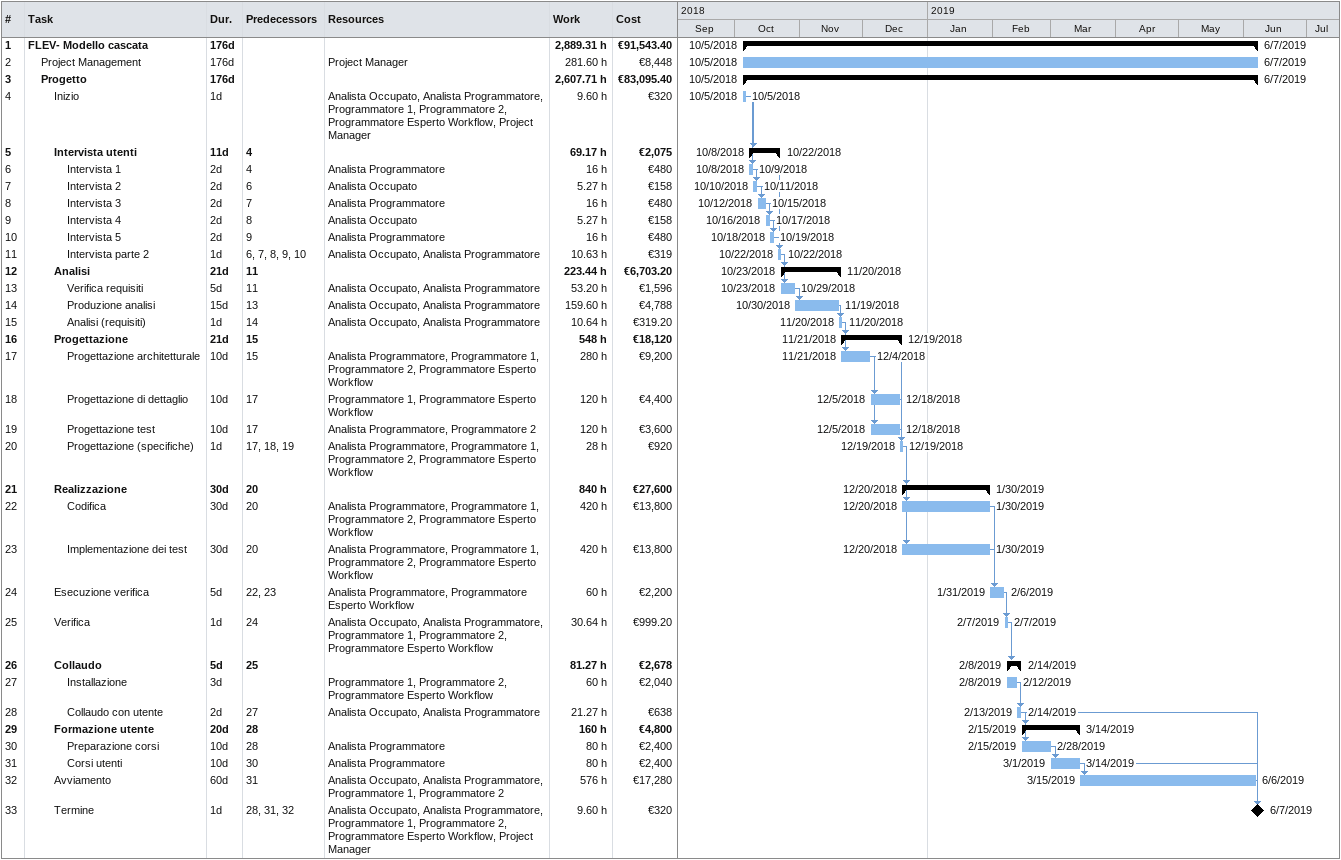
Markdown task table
| ID | Level | Task | Duration | Start | Finish | Predecessors | Resources | Work (h) | Cost (€) |
|---|---|---|---|---|---|---|---|---|---|
| 1 | 1 | **FLEV- Modello cascata** | 176d | 2018-10-05 | 2019-06-07 |  |  | 2889.31 | 91543.40 |
| 2 | 2 | Project Management | 176d | 2018-10-05 | 2019-06-07 |  | Project Manager | 281.60 | 8448 |
| 3 | 2 | **Progetto** | 176d | 2018-10-05 | 2019-06-07 |  |  | 2607.71 | 83095.40 |
| 4 | 3 | Inizio | 1d | 2018-10-05 | 2018-10-05 |  | Analista Occupato, Analista Programmatore, Programmatore 1, Programmatore 2, Programmatore Esperto Workflow, Project Manager | 9.60 | 320 |
| 5 | 3 | **Intervista utenti** | 11d | 2018-10-08 | 2018-10-22 | 4 |  | 69.17 | 2075 |
| 6 | 4 | Intervista 1 | 2d | 2018-10-08 | 2018-10-09 | 4 | Analista Programmatore | 16 | 480 |
| 7 | 4 | Intervista 2 | 2d | 2018-10-10 | 2018-10-11 | 6 | Analista Occupato | 5.27 | 158 |
| 8 | 4 | Intervista 3 | 2d | 2018-10-12 | 2018-10-15 | 7 | Analista Programmatore | 16 | 480 |
| 9 | 4 | Intervista 4 | 2d | 2018-10-16 | 2018-10-17 | 8 | Analista Occupato | 5.27 | 158 |
| 10 | 4 | Intervista 5 | 2d | 2018-10-18 | 2018-10-19 | 9 | Analista Programmatore | 16 | 480 |
| 11 | 4 | Intervista parte 2 | 1d | 2018-10-22 | 2018-10-22 | 6, 7, 8, 9, 10 | Analista Occupato, Analista Programmatore | 10.63 | 319 |
| 12 | 3 | **Analisi** | 21d | 2018-10-23 | 2018-11-20 | 11 |  | 223.44 | 6703.20 |
| 13 | 4 | Verifica requisiti | 5d | 2018-10-23 | 2018-10-29 | 11 | Analista Occupato, Analista Programmatore | 53.20 | 1596 |
| 14 | 4 | Produzione analisi | 15d | 2018-10-30 | 2018-11-19 | 13 | Analista Occupato, Analista Programmatore | 159.60 | 4788 |
| 15 | 4 | Analisi (requisiti) | 1d | 2018-11-20 | 2018-11-20 | 14 | Analista Occupato, Analista Programmatore | 10.64 | 319.20 |
| 16 | 3 | **Progettazione** | 21d | 2018-11-21 | 2018-12-19 | 15 |  | 548 | 18120 |
| 17 | 4 | Progettazione architetturale | 10d | 2018-11-21 | 2018-12-04 | 15 | Analista Programmatore, Programmatore 1, Programmatore 2, Programmatore Esperto Workflow | 280 | 9200 |
| 18 | 4 | Progettazione di dettaglio | 10d | 2018-12-05 | 2018-12-18 | 17 | Programmatore 1, Programmatore Esperto Workflow | 120 | 4400 |
| 19 | 4 | Progettazione test | 10d | 2018-12-05 | 2018-12-18 | 17 | Analista Programmatore, Programmatore 2 | 120 | 3600 |
| 20 | 4 | Progettazione (specifiche) | 1d | 2018-12-19 | 2018-12-19 | 17, 18, 19 | Analista Programmatore, Programmatore 1, Programmatore 2, Programmatore Esperto Workflow | 28 | 920 |
| 21 | 3 | **Realizzazione** | 30d | 2018-12-20 | 2019-01-30 | 20 |  | 840 | 27600 |
| 22 | 4 | Codifica | 30d | 2018-12-20 | 2019-01-30 | 20 | Analista Programmatore, Programmatore 1, Programmatore 2, Programmatore Esperto Workflow | 420 | 13800 |
| 23 | 4 | Implementazione dei test | 30d | 2018-12-20 | 2019-01-30 | 20 | Analista Programmatore, Programmatore 1, Programmatore 2, Programmatore Esperto Workflow | 420 | 13800 |
| 24 | 3 | Esecuzione verifica | 5d | 2019-01-31 | 2019-02-06 | 22, 23 | Analista Programmatore, Programmatore Esperto Workflow | 60 | 2200 |
| 25 | 3 | Verifica | 1d | 2019-02-07 | 2019-02-07 | 24 | Analista Occupato, Analista Programmatore, Programmatore 1, Programmatore 2, Programmatore Esperto Workflow | 30.64 | 999.20 |
| 26 | 3 | **Collaudo** | 5d | 2019-02-08 | 2019-02-14 | 25 |  | 81.27 | 2678 |
| 27 | 4 | Installazione | 3d | 2019-02-08 | 2019-02-12 |  | Programmatore 1, Programmatore 2, Programmatore Esperto Workflow | 60 | 2040 |
| 28 | 4 | Collaudo con utente | 2d | 2019-02-13 | 2019-02-14 | 27 | Analista Occupato, Analista Programmatore | 21.27 | 638 |
| 29 | 3 | **Formazione utente** | 20d | 2019-02-15 | 2019-03-14 | 28 |  | 160 | 4800 |
| 30 | 4 | Preparazione corsi | 10d | 2019-02-15 | 2019-02-28 | 28 | Analista Programmatore | 80 | 2400 |
| 31 | 4 | Corsi utenti | 10d | 2019-03-01 | 2019-03-14 | 30 | Analista Programmatore | 80 | 2400 |
| 32 | 3 | Avviamento | 60d | 2019-03-15 | 2019-06-06 | 31 | Analista Occupato, Analista Programmatore, Programmatore 1, Programmatore 2 | 576 | 17280 |
| 33 | 3 | Termine | 1d | 2019-06-07 | 2019-06-07 | 28, 31, 32 | Analista Occupato, Analista Programmatore, Programmatore 1, Programmatore 2, Programmatore Esperto Workflow, Project Manager | 9.60 | 320 |
